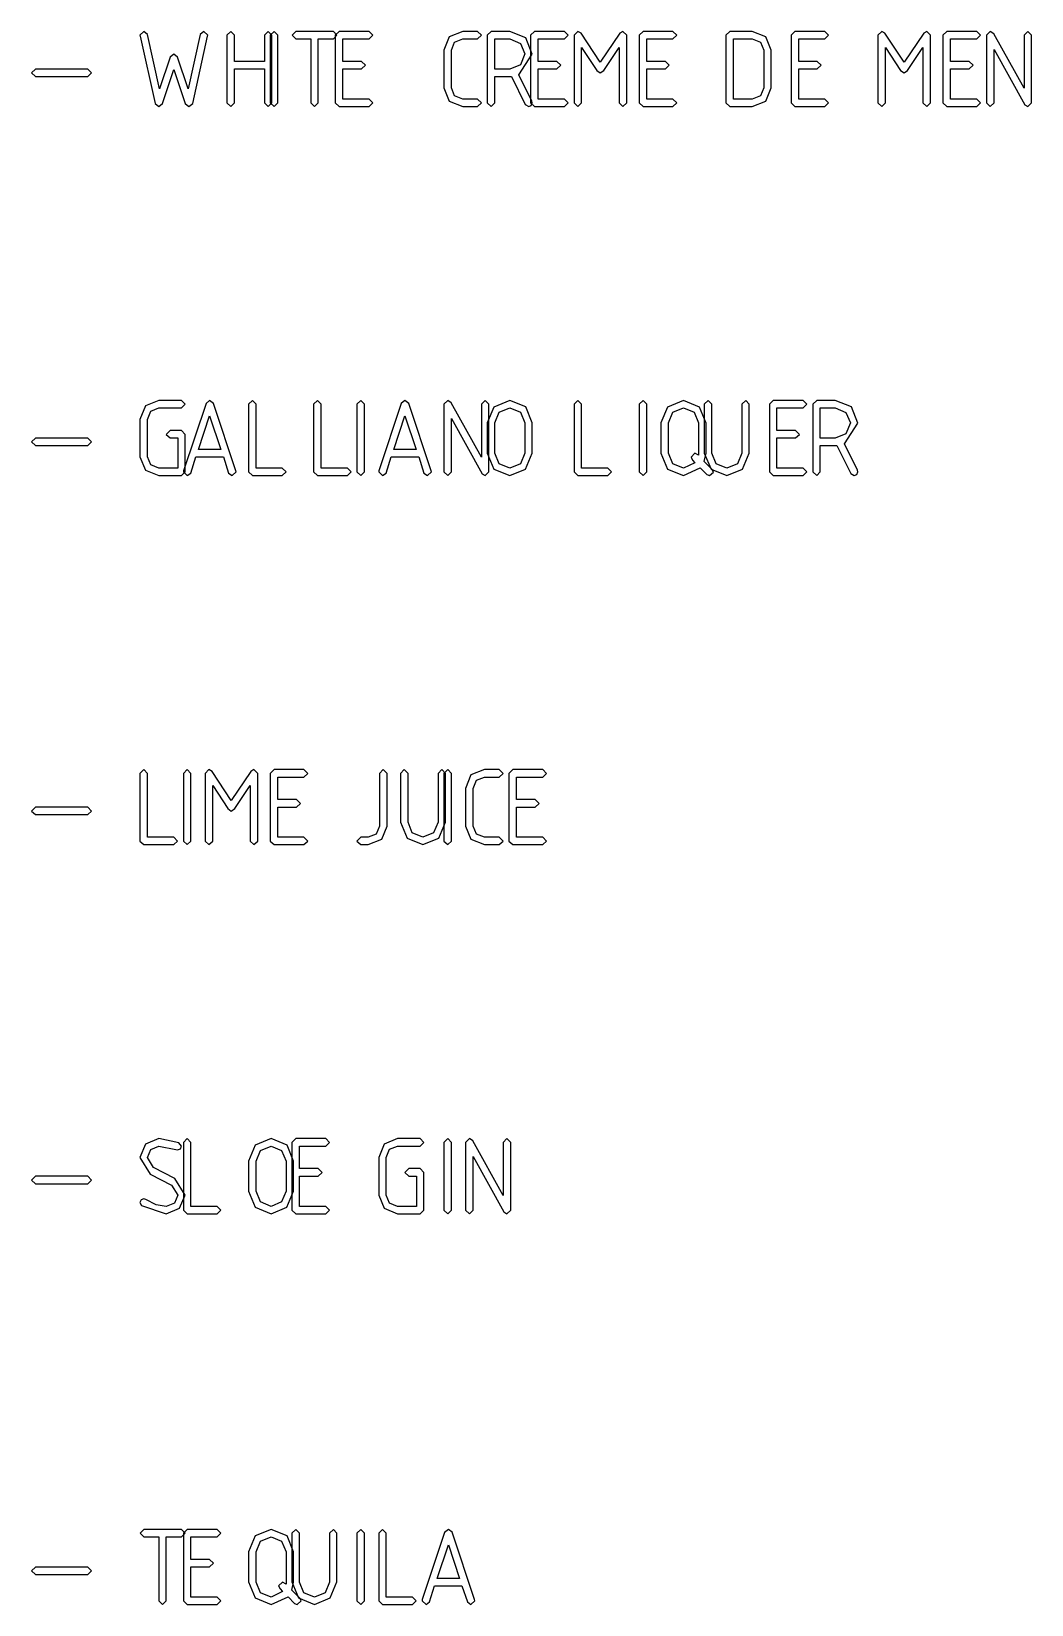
# Model space of a CAD drawing. Header units: metres. Extents: x 0 to 16.5, y 0 to 11.5.
# Drawn here: x 13.921 to 14.561, y 4.319 to 5.326 of the extents above; entities that cross this region are included whole.
import ezdxf

# ---------------------------------------------------------------- set-up
doc = ezdxf.new("R2010")
doc.units = ezdxf.units.M
doc.layers.add('white creme de menthe', color=92, linetype='Continuous')

msp = doc.modelspace()

# ---------------------------------------------------------------- linework, layer by layer
at = {"color": 7}
for points in [[(13.9978, 5.0485), (13.9957, 5.0537), (13.9957, 5.0777), (13.9978, 5.0829), (14.0029, 5.085), (14.0174, 5.085), (14.0197, 5.0873), (14.0174, 5.0897), (14.0029, 5.0897), (13.9943, 5.0863), (13.9908, 5.0777), (13.9908, 5.0537), (13.9943, 5.0452), (14.0029, 5.0417), (14.0174, 5.0417), (14.0197, 5.0441), (14.0197, 5.0681), (14.0174, 5.0705), (14.0101, 5.0705), (14.0076, 5.0681), (14.0101, 5.0658), (14.015, 5.0658), (14.015, 5.0464), (14.0029, 5.0464), (13.9978, 5.0485)], [(14.0522, 5.0448), (14.0378, 5.0879), (14.0354, 5.0897), (14.0331, 5.0878), (14.0187, 5.0448), (14.0186, 5.0441), (14.0211, 5.0417), (14.0233, 5.0433), (14.0267, 5.0537), (14.0442, 5.0537), (14.0476, 5.0433), (14.0499, 5.0417), (14.0524, 5.0441), (14.0522, 5.0448)], [(14.0603, 5.0441), (14.0628, 5.0417), (14.0819, 5.0417), (14.0843, 5.0441), (14.0819, 5.0464), (14.0651, 5.0464), (14.0651, 5.0873), (14.0628, 5.0897), (14.0603, 5.0873), (14.0603, 5.0441)], [(14.1019, 5.0441), (14.1044, 5.0417), (14.1236, 5.0417), (14.126, 5.0441), (14.1236, 5.0464), (14.1068, 5.0464), (14.1068, 5.0873), (14.1044, 5.0897), (14.1019, 5.0873), (14.1019, 5.0441)], [(14.1346, 5.0441), (14.1346, 5.0873), (14.1322, 5.0897), (14.1297, 5.0873), (14.1297, 5.0441), (14.1322, 5.0417), (14.1346, 5.0441)], [(14.1772, 5.0448), (14.1628, 5.0879), (14.1604, 5.0897), (14.1581, 5.0878), (14.1437, 5.0448), (14.1436, 5.0441), (14.1461, 5.0417), (14.1483, 5.0433), (14.1517, 5.0537), (14.1692, 5.0537), (14.1726, 5.0433), (14.1749, 5.0417), (14.1774, 5.0441), (14.1772, 5.0448)], [(14.19, 5.0883), (14.1878, 5.0897), (14.1853, 5.0873), (14.1853, 5.0441), (14.1878, 5.0417), (14.1901, 5.0441), (14.1901, 5.0782), (14.2099, 5.0429), (14.2118, 5.0417), (14.2142, 5.0441), (14.2142, 5.0873), (14.2118, 5.0897), (14.2094, 5.0873), (14.2094, 5.0534), (14.19, 5.0883)], [(14.2419, 5.0754), (14.2378, 5.0856), (14.2275, 5.0897), (14.2174, 5.0855), (14.2131, 5.0754), (14.2131, 5.0561), (14.2174, 5.0459), (14.2275, 5.0417), (14.2376, 5.0459), (14.2419, 5.0561), (14.2419, 5.0754)], [(14.2343, 5.0492), (14.2275, 5.0464), (14.2207, 5.0492), (14.2179, 5.056), (14.2179, 5.0754), (14.2207, 5.0822), (14.2275, 5.085), (14.2343, 5.0822), (14.2372, 5.0754), (14.2372, 5.056), (14.2343, 5.0492)], [(14.2686, 5.0441), (14.2711, 5.0417), (14.2903, 5.0417), (14.2926, 5.0441), (14.2903, 5.0464), (14.2735, 5.0464), (14.2735, 5.0873), (14.2711, 5.0897), (14.2686, 5.0873), (14.2686, 5.0441)], [(14.3151, 5.0441), (14.3151, 5.0873), (14.3128, 5.0897), (14.3103, 5.0873), (14.3103, 5.0441), (14.3128, 5.0417), (14.3151, 5.0441)], [(14.3536, 5.0424), (14.3554, 5.0417), (14.3579, 5.044), (14.3569, 5.0458), (14.3519, 5.0508), (14.3531, 5.056), (14.3531, 5.0753), (14.3489, 5.0855), (14.3386, 5.0897), (14.3285, 5.0855), (14.3242, 5.0754), (14.3242, 5.0561), (14.3285, 5.0459), (14.3386, 5.0417), (14.3494, 5.0466), (14.3536, 5.0424)], [(14.3386, 5.0464), (14.3318, 5.0492), (14.329, 5.056), (14.329, 5.0754), (14.3318, 5.0822), (14.3386, 5.085), (14.3454, 5.0822), (14.3483, 5.0754), (14.3483, 5.056), (14.3482, 5.0547), (14.346, 5.056), (14.3435, 5.0536), (14.3444, 5.0516), (14.346, 5.0499), (14.3386, 5.0464)], [(14.3785, 5.0897), (14.3761, 5.0873), (14.3761, 5.056), (14.3732, 5.0492), (14.3664, 5.0464), (14.3596, 5.0492), (14.3568, 5.056), (14.3568, 5.0873), (14.3544, 5.0897), (14.3519, 5.0873), (14.3519, 5.0561), (14.3563, 5.0459), (14.3664, 5.0417), (14.3765, 5.0459), (14.3808, 5.0561), (14.3808, 5.0873), (14.3785, 5.0897)], [(14.3961, 5.0417), (14.4153, 5.0417), (14.4176, 5.0441), (14.4153, 5.0464), (14.3985, 5.0464), (14.3985, 5.0658), (14.4104, 5.0658), (14.4129, 5.0681), (14.4104, 5.0705), (14.3985, 5.0705), (14.3985, 5.085), (14.4153, 5.085), (14.4176, 5.0873), (14.4153, 5.0897), (14.3961, 5.0897), (14.3936, 5.0873), (14.3936, 5.0441), (14.3961, 5.0417)], [(14.4503, 5.0753), (14.4461, 5.0856), (14.4358, 5.0897), (14.4239, 5.0897), (14.4214, 5.0873), (14.4214, 5.0441), (14.4239, 5.0417), (14.4262, 5.0441), (14.4262, 5.0609), (14.4358, 5.0609), (14.4368, 5.0609), (14.4457, 5.043), (14.4479, 5.0417), (14.4496, 5.0424), (14.4503, 5.0441), (14.45, 5.0452), (14.4417, 5.062), (14.4503, 5.0753)], [(14.4358, 5.085), (14.4426, 5.0821), (14.4456, 5.0754), (14.4426, 5.0685), (14.4358, 5.0656), (14.4262, 5.0656), (14.4262, 5.085), (14.4358, 5.085)], [(14.0426, 5.0584), (14.0283, 5.0584), (14.0354, 5.0799), (14.0426, 5.0584)], [(14.1676, 5.0584), (14.1533, 5.0584), (14.1604, 5.0799), (14.1676, 5.0584)], [(13.9908, 4.8079), (13.9933, 4.8056), (14.0125, 4.8056), (14.0149, 4.8079), (14.0125, 4.8103), (13.9957, 4.8103), (13.9957, 4.8512), (13.9933, 4.8536), (13.9908, 4.8512), (13.9908, 4.8079)], [(14.0235, 4.8079), (14.0235, 4.8512), (14.0211, 4.8536), (14.0186, 4.8512), (14.0186, 4.8079), (14.0211, 4.8056), (14.0235, 4.8079)], [(14.0618, 4.8525), (14.0493, 4.8339), (14.0371, 4.8524), (14.035, 4.8536), (14.0325, 4.8512), (14.0325, 4.8079), (14.035, 4.8056), (14.0374, 4.8079), (14.0374, 4.8434), (14.0471, 4.8287), (14.0493, 4.8271), (14.0515, 4.8287), (14.0614, 4.8434), (14.0614, 4.8079), (14.0638, 4.8056), (14.0663, 4.8079), (14.0663, 4.8512), (14.0638, 4.8536), (14.0618, 4.8525)], [(14.0767, 4.8056), (14.0958, 4.8056), (14.0982, 4.8079), (14.0958, 4.8103), (14.079, 4.8103), (14.079, 4.8296), (14.091, 4.8296), (14.0935, 4.832), (14.091, 4.8344), (14.079, 4.8344), (14.079, 4.8488), (14.0958, 4.8488), (14.0982, 4.8512), (14.0958, 4.8536), (14.0767, 4.8536), (14.0742, 4.8512), (14.0742, 4.8079), (14.0767, 4.8056)], [(14.1465, 4.8536), (14.1442, 4.8512), (14.1442, 4.8175), (14.1421, 4.8124), (14.1369, 4.8103), (14.1322, 4.8103), (14.1297, 4.8079), (14.1322, 4.8056), (14.1369, 4.8056), (14.1456, 4.8091), (14.149, 4.8175), (14.149, 4.8512), (14.1465, 4.8536)], [(14.184, 4.8536), (14.1817, 4.8512), (14.1817, 4.8199), (14.1787, 4.8131), (14.1719, 4.8103), (14.1651, 4.8131), (14.1624, 4.8199), (14.1624, 4.8512), (14.16, 4.8536), (14.1575, 4.8512), (14.1575, 4.82), (14.1618, 4.8098), (14.1719, 4.8056), (14.1821, 4.8098), (14.1864, 4.82), (14.1864, 4.8512), (14.184, 4.8536)], [(14.1901, 4.8079), (14.1901, 4.8512), (14.1878, 4.8536), (14.1853, 4.8512), (14.1853, 4.8079), (14.1878, 4.8056), (14.1901, 4.8079)], [(14.2113, 4.8536), (14.2026, 4.8502), (14.1992, 4.8416), (14.1992, 4.8175), (14.2026, 4.8091), (14.2113, 4.8056), (14.2208, 4.8056), (14.2232, 4.8079), (14.2208, 4.8103), (14.2113, 4.8103), (14.2061, 4.8124), (14.204, 4.8175), (14.204, 4.8416), (14.2061, 4.8468), (14.2113, 4.8488), (14.2208, 4.8488), (14.2232, 4.8512), (14.2208, 4.8536), (14.2113, 4.8536)], [(14.2294, 4.8056), (14.2486, 4.8056), (14.251, 4.8079), (14.2486, 4.8103), (14.2318, 4.8103), (14.2318, 4.8296), (14.2438, 4.8296), (14.2462, 4.832), (14.2438, 4.8344), (14.2318, 4.8344), (14.2318, 4.8488), (14.2486, 4.8488), (14.251, 4.8512), (14.2486, 4.8536), (14.2294, 4.8536), (14.2269, 4.8512), (14.2269, 4.8079), (14.2294, 4.8056)], [(14.0131, 4.5921), (13.9996, 4.599), (13.9957, 4.6055), (13.9978, 4.6106), (14.0029, 4.6127), (14.0139, 4.6105), (14.0149, 4.6103), (14.0167, 4.6109), (14.0174, 4.6127), (14.0158, 4.6149), (14.0029, 4.6175), (13.9943, 4.614), (13.9908, 4.6055), (13.9974, 4.5948), (14.011, 4.5878), (14.015, 4.5814), (14.0129, 4.5763), (14.0076, 4.5742), (14.0013, 4.5752), (13.9947, 4.5786), (13.9933, 4.579), (13.9917, 4.5783), (13.9908, 4.5767), (13.9919, 4.5747), (14.0076, 4.5694), (14.0162, 4.573), (14.0197, 4.5814), (14.0131, 4.5921)], [(14.0186, 4.5718), (14.0211, 4.5694), (14.0403, 4.5694), (14.0426, 4.5718), (14.0403, 4.5742), (14.0235, 4.5742), (14.0235, 4.6151), (14.0211, 4.6175), (14.0186, 4.6151), (14.0186, 4.5718)], [(14.0892, 4.6031), (14.085, 4.6133), (14.0747, 4.6175), (14.0646, 4.6133), (14.0603, 4.6031), (14.0603, 4.5839), (14.0646, 4.5737), (14.0747, 4.5694), (14.0849, 4.5737), (14.0892, 4.5839), (14.0892, 4.6031)], [(14.0815, 4.577), (14.0747, 4.5742), (14.0679, 4.577), (14.0651, 4.5838), (14.0651, 4.6031), (14.0679, 4.61), (14.0747, 4.6127), (14.0815, 4.61), (14.0844, 4.6031), (14.0844, 4.5838), (14.0815, 4.577)], [(14.0906, 4.5694), (14.1097, 4.5694), (14.1121, 4.5718), (14.1097, 4.5742), (14.0929, 4.5742), (14.0929, 4.5935), (14.1049, 4.5935), (14.1074, 4.5959), (14.1049, 4.5983), (14.0929, 4.5983), (14.0929, 4.6127), (14.1097, 4.6127), (14.1121, 4.6151), (14.1097, 4.6175), (14.0906, 4.6175), (14.0881, 4.6151), (14.0881, 4.5718), (14.0906, 4.5694)], [(14.1506, 4.5763), (14.1485, 4.5814), (14.1485, 4.6055), (14.1506, 4.6107), (14.1557, 4.6127), (14.1701, 4.6127), (14.1725, 4.6151), (14.1701, 4.6175), (14.1557, 4.6175), (14.1471, 4.614), (14.1436, 4.6055), (14.1436, 4.5814), (14.1471, 4.573), (14.1557, 4.5694), (14.1701, 4.5694), (14.1725, 4.5718), (14.1725, 4.5959), (14.1701, 4.5983), (14.1629, 4.5983), (14.1604, 4.5959), (14.1629, 4.5935), (14.1678, 4.5935), (14.1678, 4.5742), (14.1557, 4.5742), (14.1506, 4.5763)], [(14.1901, 4.5718), (14.1901, 4.6151), (14.1878, 4.6175), (14.1853, 4.6151), (14.1853, 4.5718), (14.1878, 4.5694), (14.1901, 4.5718)], [(14.2039, 4.6161), (14.2017, 4.6175), (14.1992, 4.6151), (14.1992, 4.5718), (14.2017, 4.5694), (14.204, 4.5718), (14.204, 4.606), (14.2237, 4.5707), (14.2257, 4.5694), (14.2281, 4.5718), (14.2281, 4.6151), (14.2257, 4.6175), (14.2233, 4.6151), (14.2233, 4.5812), (14.2039, 4.6161)], [(13.9933, 4.3627), (14.0029, 4.3627), (14.0029, 4.3218), (14.0053, 4.3194), (14.0076, 4.3218), (14.0076, 4.3627), (14.0174, 4.3627), (14.0197, 4.3651), (14.0174, 4.3675), (13.9933, 4.3675), (13.991, 4.3651), (13.9933, 4.3627)], [(14.0211, 4.3194), (14.0403, 4.3194), (14.0426, 4.3218), (14.0403, 4.3242), (14.0235, 4.3242), (14.0235, 4.3435), (14.0354, 4.3435), (14.0379, 4.3459), (14.0354, 4.3483), (14.0235, 4.3483), (14.0235, 4.3627), (14.0403, 4.3627), (14.0426, 4.3651), (14.0403, 4.3675), (14.0211, 4.3675), (14.0186, 4.3651), (14.0186, 4.3218), (14.0211, 4.3194)], [(14.0897, 4.3202), (14.0915, 4.3194), (14.094, 4.3218), (14.0931, 4.3236), (14.0881, 4.3286), (14.0892, 4.3338), (14.0892, 4.3531), (14.085, 4.3633), (14.0747, 4.3675), (14.0646, 4.3633), (14.0603, 4.3531), (14.0603, 4.3339), (14.0646, 4.3237), (14.0747, 4.3194), (14.0856, 4.3244), (14.0897, 4.3202)], [(14.0747, 4.3242), (14.0679, 4.327), (14.0651, 4.3338), (14.0651, 4.3531), (14.0679, 4.36), (14.0747, 4.3627), (14.0815, 4.36), (14.0844, 4.3531), (14.0844, 4.3338), (14.0843, 4.3325), (14.0821, 4.3338), (14.0796, 4.3314), (14.0806, 4.3294), (14.0821, 4.3277), (14.0747, 4.3242)], [(14.1146, 4.3675), (14.1122, 4.3651), (14.1122, 4.3338), (14.1093, 4.327), (14.1025, 4.3242), (14.0957, 4.327), (14.0929, 4.3338), (14.0929, 4.3651), (14.0906, 4.3675), (14.0881, 4.3651), (14.0881, 4.3339), (14.0924, 4.3237), (14.1025, 4.3194), (14.1126, 4.3237), (14.1169, 4.3339), (14.1169, 4.3651), (14.1146, 4.3675)], [(14.1346, 4.3218), (14.1346, 4.3651), (14.1322, 4.3675), (14.1297, 4.3651), (14.1297, 4.3218), (14.1322, 4.3194), (14.1346, 4.3218)], [(14.1436, 4.3218), (14.1461, 4.3194), (14.1653, 4.3194), (14.1676, 4.3218), (14.1653, 4.3242), (14.1485, 4.3242), (14.1485, 4.3651), (14.1461, 4.3675), (14.1436, 4.3651), (14.1436, 4.3218)], [(14.205, 4.3226), (14.1906, 4.3657), (14.1882, 4.3675), (14.1858, 4.3656), (14.1715, 4.3226), (14.1714, 4.3218), (14.1739, 4.3194), (14.1761, 4.3211), (14.1794, 4.3314), (14.1969, 4.3314), (14.2004, 4.3211), (14.2026, 4.3194), (14.2051, 4.3218), (14.205, 4.3226)], [(14.1954, 4.3362), (14.1811, 4.3362), (14.1882, 4.3577), (14.1954, 4.3362)]]:
    msp.add_lwpolyline(points, close=True, dxfattribs=at)
for points in [[(13.9599, 5.0633), (13.9574, 5.0656), (13.9239, 5.0656), (13.9214, 5.0633), (13.9239, 5.0609), (13.9574, 5.0609), (13.9599, 5.0633)], [(13.9599, 4.8271), (13.9574, 4.8295), (13.9239, 4.8295), (13.9214, 4.8271), (13.9239, 4.8248), (13.9574, 4.8248), (13.9599, 4.8271)], [(13.9599, 4.591), (13.9574, 4.5934), (13.9239, 4.5934), (13.9214, 4.591), (13.9239, 4.5887), (13.9574, 4.5887), (13.9599, 4.591)], [(13.9599, 4.341), (13.9574, 4.3434), (13.9239, 4.3434), (13.9214, 4.341), (13.9239, 4.3387), (13.9574, 4.3387), (13.9599, 4.341)]]:
    msp.add_lwpolyline(points, close=True)
at = {"layer": 'white creme de menthe', "color": 7}
for points in [[(14.0149, 5.3094), (14.0125, 5.3114), (14.0101, 5.3094), (14.0033, 5.2891), (13.9956, 5.3239), (13.9933, 5.3258), (13.9908, 5.3234), (13.991, 5.3229), (14.0006, 5.2798), (14.0029, 5.2778), (14.0053, 5.2798), (14.0125, 5.3015), (14.0197, 5.2798), (14.0221, 5.2778), (14.0246, 5.2798), (14.034, 5.3229), (14.0342, 5.3234), (14.0318, 5.3258), (14.0294, 5.3239), (14.0217, 5.2891), (14.0149, 5.3094)], [(14.0489, 5.2778), (14.0513, 5.2802), (14.0513, 5.3019), (14.0706, 5.3019), (14.0706, 5.2802), (14.0729, 5.2778), (14.0753, 5.2802), (14.0753, 5.3235), (14.0729, 5.3258), (14.0706, 5.3235), (14.0706, 5.3066), (14.0513, 5.3066), (14.0513, 5.3235), (14.0489, 5.3258), (14.0464, 5.3235), (14.0464, 5.2802), (14.0489, 5.2778)], [(14.079, 5.2802), (14.079, 5.3235), (14.0767, 5.3258), (14.0742, 5.3235), (14.0742, 5.2802), (14.0767, 5.2778), (14.079, 5.2802)], [(14.0906, 5.3211), (14.1001, 5.3211), (14.1001, 5.2802), (14.1025, 5.2778), (14.1049, 5.2802), (14.1049, 5.3211), (14.1146, 5.3211), (14.1169, 5.3235), (14.1146, 5.3258), (14.0906, 5.3258), (14.0882, 5.3235), (14.0906, 5.3211)], [(14.1183, 5.2778), (14.1375, 5.2778), (14.1399, 5.2802), (14.1375, 5.2826), (14.1207, 5.2826), (14.1207, 5.3019), (14.1326, 5.3019), (14.1351, 5.3042), (14.1326, 5.3066), (14.1207, 5.3066), (14.1207, 5.3211), (14.1375, 5.3211), (14.1399, 5.3235), (14.1375, 5.3258), (14.1183, 5.3258), (14.1158, 5.3235), (14.1158, 5.2802), (14.1183, 5.2778)], [(14.1974, 5.3258), (14.1888, 5.3224), (14.1853, 5.3139), (14.1853, 5.2898), (14.1888, 5.2813), (14.1974, 5.2778), (14.2069, 5.2778), (14.2093, 5.2802), (14.2069, 5.2826), (14.1974, 5.2826), (14.1922, 5.2846), (14.1901, 5.2898), (14.1901, 5.3139), (14.1922, 5.319), (14.1974, 5.3211), (14.2069, 5.3211), (14.2093, 5.3235), (14.2069, 5.3258), (14.1974, 5.3258)], [(14.2419, 5.3114), (14.2378, 5.3217), (14.2275, 5.3258), (14.2156, 5.3258), (14.2131, 5.3235), (14.2131, 5.2802), (14.2156, 5.2778), (14.2179, 5.2802), (14.2179, 5.297), (14.2275, 5.297), (14.2285, 5.297), (14.2374, 5.2791), (14.2396, 5.2778), (14.2412, 5.2785), (14.2419, 5.2802), (14.2417, 5.2813), (14.2333, 5.2981), (14.2419, 5.3114)], [(14.2433, 5.2778), (14.2625, 5.2778), (14.2649, 5.2802), (14.2625, 5.2826), (14.2457, 5.2826), (14.2457, 5.3019), (14.2576, 5.3019), (14.2601, 5.3042), (14.2576, 5.3066), (14.2457, 5.3066), (14.2457, 5.3211), (14.2625, 5.3211), (14.2649, 5.3235), (14.2625, 5.3258), (14.2433, 5.3258), (14.2408, 5.3235), (14.2408, 5.2802), (14.2433, 5.2778)], [(14.2979, 5.3247), (14.2854, 5.3061), (14.2732, 5.3247), (14.2711, 5.3258), (14.2686, 5.3235), (14.2686, 5.2802), (14.2711, 5.2778), (14.2735, 5.2802), (14.2735, 5.3156), (14.2832, 5.3009), (14.2854, 5.2994), (14.2876, 5.3009), (14.2975, 5.3156), (14.2975, 5.2802), (14.2999, 5.2778), (14.3024, 5.2802), (14.3024, 5.3235), (14.2999, 5.3258), (14.2979, 5.3247)], [(14.3128, 5.2778), (14.3319, 5.2778), (14.3343, 5.2802), (14.3319, 5.2826), (14.3151, 5.2826), (14.3151, 5.3019), (14.3271, 5.3019), (14.3296, 5.3042), (14.3271, 5.3066), (14.3151, 5.3066), (14.3151, 5.3211), (14.3319, 5.3211), (14.3343, 5.3235), (14.3319, 5.3258), (14.3128, 5.3258), (14.3103, 5.3235), (14.3103, 5.2802), (14.3128, 5.2778)], [(14.3658, 5.2802), (14.3683, 5.2778), (14.3826, 5.2778), (14.3913, 5.2813), (14.3947, 5.2898), (14.3947, 5.3139), (14.3913, 5.3224), (14.3826, 5.3258), (14.3683, 5.3258), (14.3658, 5.3235), (14.3658, 5.2802)], [(14.41, 5.2778), (14.4292, 5.2778), (14.4315, 5.2802), (14.4292, 5.2826), (14.4124, 5.2826), (14.4124, 5.3019), (14.4243, 5.3019), (14.4268, 5.3042), (14.4243, 5.3066), (14.4124, 5.3066), (14.4124, 5.3211), (14.4292, 5.3211), (14.4315, 5.3235), (14.4292, 5.3258), (14.41, 5.3258), (14.4075, 5.3235), (14.4075, 5.2802), (14.41, 5.2778)], [(14.4924, 5.3247), (14.4799, 5.3061), (14.4676, 5.3247), (14.4656, 5.3258), (14.4631, 5.3235), (14.4631, 5.2802), (14.4656, 5.2778), (14.4679, 5.2802), (14.4679, 5.3156), (14.4776, 5.3009), (14.4799, 5.2994), (14.4821, 5.3009), (14.4919, 5.3156), (14.4919, 5.2802), (14.4943, 5.2778), (14.4968, 5.2802), (14.4968, 5.3235), (14.4943, 5.3258), (14.4924, 5.3247)], [(14.5072, 5.2778), (14.5264, 5.2778), (14.5287, 5.2802), (14.5264, 5.2826), (14.5096, 5.2826), (14.5096, 5.3019), (14.5215, 5.3019), (14.524, 5.3042), (14.5215, 5.3066), (14.5096, 5.3066), (14.5096, 5.3211), (14.5264, 5.3211), (14.5287, 5.3235), (14.5264, 5.3258), (14.5072, 5.3258), (14.5047, 5.3235), (14.5047, 5.2802), (14.5072, 5.2778)], [(14.5372, 5.3244), (14.535, 5.3258), (14.5325, 5.3235), (14.5325, 5.2802), (14.535, 5.2778), (14.5374, 5.2802), (14.5374, 5.3143), (14.5571, 5.279), (14.559, 5.2778), (14.5614, 5.2802), (14.5614, 5.3235), (14.559, 5.3258), (14.5567, 5.3235), (14.5567, 5.2895), (14.5372, 5.3244)], [(14.2275, 5.3211), (14.2343, 5.3182), (14.2372, 5.3115), (14.2343, 5.3046), (14.2275, 5.3018), (14.2179, 5.3018), (14.2179, 5.3211), (14.2275, 5.3211)], [(14.3826, 5.3211), (14.3879, 5.319), (14.39, 5.3139), (14.39, 5.2898), (14.3879, 5.2846), (14.3826, 5.2826), (14.3707, 5.2826), (14.3707, 5.3211), (14.3826, 5.3211)]]:
    msp.add_lwpolyline(points, close=True, dxfattribs=at)
at = {"layer": 'white creme de menthe'}
msp.add_lwpolyline([(13.9599, 5.2994), (13.9574, 5.3018), (13.9239, 5.3018), (13.9214, 5.2994), (13.9239, 5.297), (13.9574, 5.297), (13.9599, 5.2994)], close=True, dxfattribs=at)

doc.saveas('drawing.dxf')
